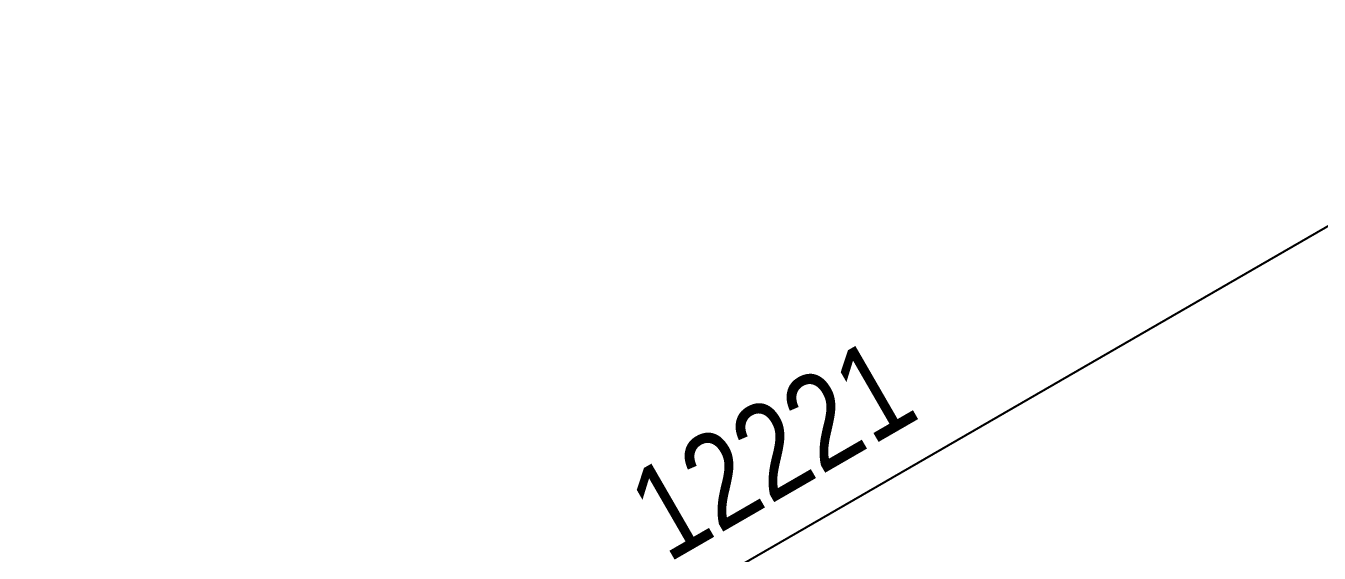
# Model space of a CAD drawing. Header units: millimetres. Extents: x 0 to 594, y 0 to 420.
# Drawn here: x 161.59 to 195.72, y 188.71 to 202.63 of the extents above; entities that cross this region are included whole.
import ezdxf

# ---------------------------------------------------------------- set-up
doc = ezdxf.new("R2010")
doc.units = ezdxf.units.MM
doc.header["$LTSCALE"] = 0.25
doc.layers.add('치수', color=1, linetype='Continuous')
doc.styles.add('AdskIsoMetric', font='arial.ttf', dxfattribs={"width": 0.8, "height": 2.5})
doc.styles.add('AdskIsoMetric-30', font='arial.ttf', dxfattribs={"width": 0.8, "height": 2.5})
doc.dimstyles.new('AdskIsoMetric', dxfattribs={"dimtxt": 2.5, "dimasz": 2.5, "dimexe": 1, "dimexo": 2, "dimgap": 0.8, "dimtad": 1, "dimdec": 0, "dimrnd": 1, "dimzin": 0, "dimdsep": 46, "dimtxsty": 'AdskIsoMetric', "dimcen": 0, "dimclrt": 7, "dimadec": 0, "dimazin": 0, "dimtfac": 1, "dimtdec": 0, "dimtmove": 1, "dimatfit": 3, "dimfxl": 0, "dimfrac": 2, "dimtolj": 1, "dimtzin": 0, "dimarcsym": 0})

# ---------------------------------------------------------------- blocks, each defined once
blk = doc.blocks.new('*D84')
at = {"layer": 'Defpoints', "color": 0}
for p in [(169.2393030071844, 237.5533571750743), (169.2393030099621, 222.5533571750742), (217.4169278016717, 194.7379925504636)]:
    blk.add_point(p, dxfattribs=at)
at = {"layer": '치수', "color": 0, "lineweight": -2}
for p, q in [((169.2393030095345, 224.8627582517102), (169.2393030069706, 238.7080577133922)), ((215.2518642890865, 210.9879925498638), (171.4043665169918, 236.3033571756742)), ((217.416927801244, 197.0473936270996), (217.4169277986801, 210.8926930887816))]:
    blk.add_line(p, q, dxfattribs=at)
at = {"layer": '치수', "color": 0}
for points in [[(171.6126998502252, 236.6642010939754), (171.1960331837585, 235.9425132573729), (169.2393030071844, 237.5533571750743)], [(215.4601976223199, 211.348836468165), (215.0435309558532, 210.6271486315625), (217.4169277988939, 209.7379925504637)]]:
    blk.add_solid(points, dxfattribs=at)
at = {"layer": '치수', "color": 7, "insert": (193.3281154025545, 226.2625721308458), "char_height": 2.5, "attachment_point": 5, "rotation": 330.00000001587637, "style": 'AdskIsoMetric-30'}
blk.add_mtext('\\A1;20637', dxfattribs=at)
blk = doc.blocks.new('*D85')
at = {"layer": 'Defpoints', "color": 0}
for p in [(204.426546744119, 202.2379925491019), (217.4169278016717, 194.7379925504636), (175.5788973775373, 170.5827944071495)]:
    blk.add_point(p, dxfattribs=at)
at = {"layer": '치수', "color": 0, "lineweight": -2}
for p, q in [((164.7535798290966, 179.3327944063923), (202.2614832350069, 200.9879925484973)), ((173.5788973776176, 171.7374949452028), (161.5885163200247, 178.6601446748144))]:
    blk.add_line(p, q, dxfattribs=at)
at = {"layer": '치수', "color": 0}
for points in [[(202.0531499015728, 201.3488364666827), (202.469816568441, 200.627148630312), (204.426546744119, 202.2379925491019)], [(164.5452464956625, 179.6936383245776), (164.9619131625307, 178.9719504882069), (162.5885163199845, 178.0827944057877)]]:
    blk.add_solid(points, dxfattribs=at)
at = {"layer": '치수', "color": 7, "insert": (181.2625485262945, 191.4565350198311), "char_height": 2.5, "attachment_point": 5, "rotation": 30.000000015998513, "style": 'AdskIsoMetric-30'}
blk.add_mtext('\\A1;12221', dxfattribs=at)

msp = doc.modelspace()

# ---------------------------------------------------------------- dimensions: what is measured, and where the dimension line sits
at = {"layer": '치수'}
for base, p1, p2, angle, text, override, picture, middle in [((169.2393030071844, 237.5533571750743), (217.4169278016717, 194.7379925504637), (169.2393030099621, 222.5533571750742), 150.0000000158764, '20637', {"dimtad": 0, "dimlfac": 370.966368203492, "dimtxsty": 'AdskIsoMetric-30', "dimse1": 0, "dimse2": 0, "dimsd1": 0, "dimsd2": 0, "dimtmove": 1}, '*D84', (193.3281154025545, 226.2625721308458)), ((204.426546744119, 202.2379925491019), (175.5788973775373, 170.5827944071495), (217.4169278016717, 194.7379925504637), 30.00000001599851, '12221', {"dimtad": 0, "dimlfac": 252.9654431605854, "dimtxsty": 'AdskIsoMetric-30', "dimse1": 0, "dimse2": 1, "dimsd1": 0, "dimsd2": 0, "dimtmove": 1}, '*D85', (181.2625485262945, 191.4565350198311))]:
    dim = msp.add_linear_dim(base=base, p1=p1, p2=p2, angle=angle, text=text, dimstyle='AdskIsoMetric', override=override, dxfattribs=at)
    dim.commit()
    dim.dimension.update_dxf_attribs({"geometry": picture, "text_midpoint": middle, "dimtype": 160})

doc.saveas('drawing.dxf')
